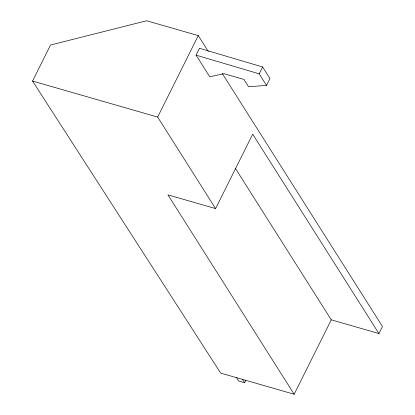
<?xml version="1.0" encoding="UTF-8"?>
<svg xmlns="http://www.w3.org/2000/svg" width="415" height="415" viewBox="0 0 415 415"><rect width="100%" height="100%" fill="white"/><g stroke="black" fill="none" stroke-linecap="round" stroke-linejoin="round"><path stroke-width="0.62" d="M235.212 168.111L331.274 319.835L294.173 394.25L220.697 373.101L32.552 81.065L50.516 45.033L146.645 20.75L198.277 35.612L208.33 51.502M222.207 73.414L382.448 326.506L378.931 333.556L252.699 134.175L215.598 208.589L157.659 117.077L198.277 35.612M196.056 55.143L199.475 48.29L262.628 66.991L269.942 78.539L266.523 85.391L248.549 86.756L243.901 79.415L224.043 73.699L209.746 76.765L196.056 55.143L259.209 73.844L266.523 85.391M259.209 73.844L262.628 66.991M236.586 377.671L238.687 380.996L244.643 382.713L245.789 380.415M32.552 81.065L157.659 117.077M215.598 208.589L167.94 194.874L294.173 394.25M331.274 319.835L378.931 333.556M242.542 379.388L244.643 382.713"/></g></svg>
